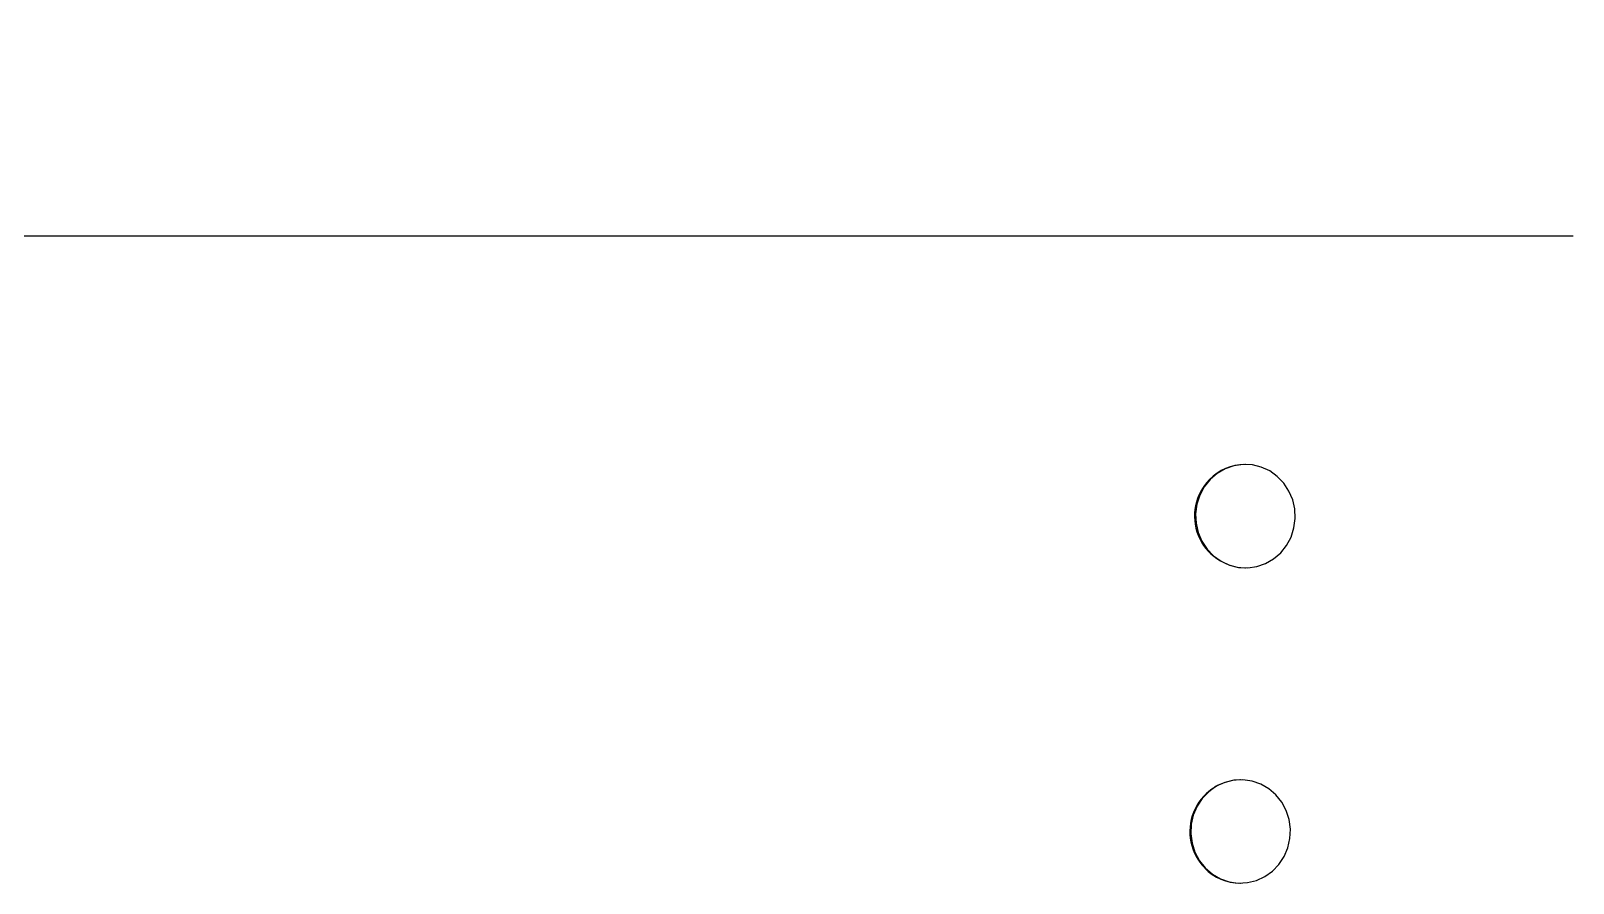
# Model space of a CAD drawing. Header units: millimetres. Extents: x 11758 to 17968, y 3782 to 8272.
# Drawn here: x 12539.8 to 12848.3, y 6978.9 to 7149.2 of the extents above; entities that cross this region are included whole.
import ezdxf

# ---------------------------------------------------------------- set-up
doc = ezdxf.new("R2010")
doc.units = ezdxf.units.MM
doc.header["$LTSCALE"] = 0.1
doc.styles.add('SEACAD_Arial', font='arial.ttf', dxfattribs={"width": 0.8})
doc.dimstyles.new('ISO-25', dxfattribs={"dimtxt": 1.6, "dimasz": 2, "dimexe": 0.5, "dimexo": 1.5, "dimtad": 1, "dimdec": 0, "dimtxsty": 'SEACAD_Arial', "dimcen": 2, "dimadec": 0, "dimazin": 0, "dimtfac": 1, "dimtdec": 0, "dimtmove": 0, "dimatfit": 3, "dimfxl": 1, "dimarcsym": 0})

# ---------------------------------------------------------------- blocks, each defined once
blk = doc.blocks.new('*D27')
at = {"color": 0, "lineweight": -2, "transparency": 16777216}
for p, q in [((12231.68, 7134.25), (12231.68, 7838.22)), ((14227.61, 7734.25), (14227.61, 7838.22)), ((12271.68, 7828.22), (14187.61, 7828.22))]:
    blk.add_line(p, q, dxfattribs=at)
at = {"color": 0, "transparency": 16777216}
for points in [[(12271.68, 7834.89), (12271.68, 7821.55), (12231.68, 7828.22)], [(14187.61, 7834.89), (14187.61, 7821.55), (14227.61, 7828.22)]]:
    blk.add_solid(points, dxfattribs=at)
at = {"layer": 'Defpoints', "color": 0, "transparency": 16777216}
for p in [(14227.61, 7828.22), (14227.61, 7704.25), (12231.68, 7104.25)]:
    blk.add_point(p, dxfattribs=at)
at = {"color": 0, "transparency": 16777216, "insert": (13229.64, 7857.06), "char_height": 32, "attachment_point": 5, "style": 'SEACAD_Arial'}
blk.add_mtext('1996', dxfattribs=at)

msp = doc.modelspace()

# ---------------------------------------------------------------- linework, layer by layer
for p, q in [((12236.83, 7108.25), (12848.27, 7108.25)), ((12782.73, 7062.57), (12782.6, 7062.57)), ((12782.6, 7041.92), (12782.73, 7041.92)), ((12781.76, 6999.57), (12781.64, 6999.57)), ((12781.64, 6978.92), (12781.76, 6978.92))]:
    msp.add_line(p, q)
at = {"flags": 128}
for points in [[(12775.68, 7059.55), (12774.5, 7058.08), (12773.6, 7056.42), (12773.02, 7054.61), (12772.77, 7052.73), (12772.85, 7050.82), (12773.27, 7048.97), (12774.02, 7047.23), (12775.06, 7045.65), (12776.36, 7044.31), (12777.87, 7043.23), (12779.56, 7042.46), (12781.35, 7042.02), (12783.19, 7041.94), (12785.01, 7042.2), (12786.76, 7042.8), (12788.36, 7043.73), (12789.78, 7044.95), (12790.96, 7046.41), (12791.85, 7048.08), (12792.44, 7049.89), (12792.69, 7051.77), (12792.61, 7053.68), (12792.18, 7055.53), (12791.44, 7057.27), (12790.4, 7058.85), (12789.1, 7060.19), (12787.58, 7061.27), (12785.9, 7062.04), (12784.11, 7062.48), (12782.27, 7062.56), (12780.44, 7062.3), (12778.7, 7061.69), (12777.09, 7060.77), (12775.68, 7059.55)], [(12774.71, 6981.95), (12776.13, 6980.73), (12777.73, 6979.8), (12779.48, 6979.2), (12781.3, 6978.94), (12783.14, 6979.02), (12784.93, 6979.46), (12786.61, 6980.23), (12788.13, 6981.31), (12789.43, 6982.65), (12790.47, 6984.23), (12791.22, 6985.97), (12791.64, 6987.82), (12791.72, 6989.73), (12791.47, 6991.61), (12790.89, 6993.42), (12789.99, 6995.08), (12788.81, 6996.55), (12787.4, 6997.77), (12785.79, 6998.69), (12784.05, 6999.3), (12782.22, 6999.56), (12780.38, 6999.48), (12778.59, 6999.04), (12776.91, 6998.27), (12775.39, 6997.19), (12774.09, 6995.85), (12773.05, 6994.27), (12772.31, 6992.53), (12771.88, 6990.68), (12771.8, 6988.77), (12772.05, 6986.89), (12772.64, 6985.08), (12773.53, 6983.41), (12774.71, 6981.95)]]:
    msp.add_lwpolyline(points, dxfattribs=at)
for centre, radius, start, end in [((12782.63, 7052.77), 9.8, 90.1682, 136.2536), ((12782.92, 7052.27), 10.36, 135.3645, 268.2482), ((12781.97, 6989.22), 10.36, 91.8322, 224.5552), ((12781.66, 6988.71), 9.79, 223.7142, 269.864)]:
    msp.add_arc(centre, radius, start, end)

# ---------------------------------------------------------------- dimensions: what is measured, and where the dimension line sits
dim = msp.add_linear_dim(base=(14227.61, 7828.22), p1=(12231.68, 7104.25), p2=(14227.61, 7704.25), dimstyle='ISO-25')
dim.commit()
dim.dimension.update_dxf_attribs({"geometry": '*D27', "text_midpoint": (13229.64, 7857.06)})

doc.saveas('drawing.dxf')
